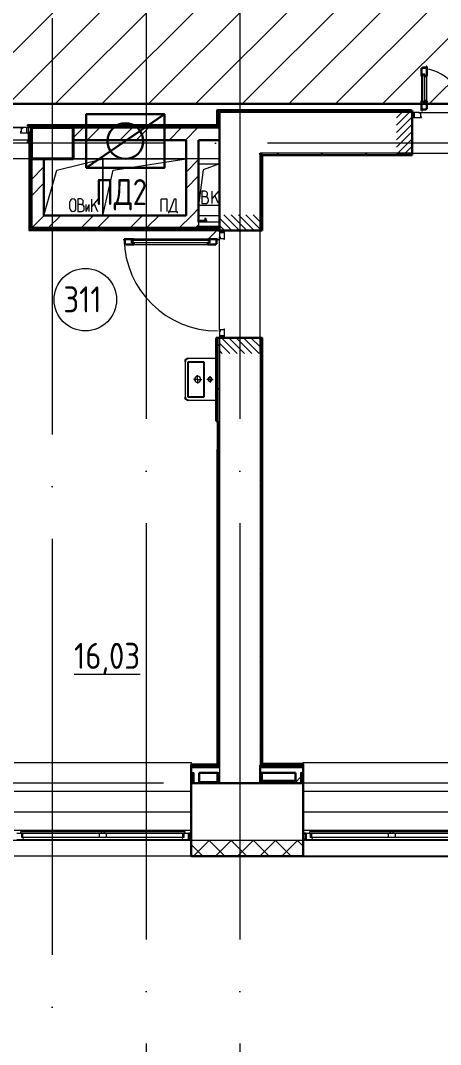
# Model space of a CAD drawing. Header units: millimetres. Extents: x -259809 to 472825, y -397243 to 31861.
# Drawn here: x 292666 to 296700, y -372963 to -363124 of the extents above; entities that cross this region are included whole.
import ezdxf

# ---------------------------------------------------------------- set-up
doc = ezdxf.new("R2010")
doc.units = ezdxf.units.MM
for name, pattern in [('ADSK_Линия сетки', [25, 20, -2.5, 0, -2.5]), ('ADSK_Сверху', [450, 300, -150]), ('ADSK_Штриховая_ш2 п1_5', [4.5, 3, -1.5])]:
    doc.linetypes.add(name, pattern=pattern)
for name, color, linetype, lineweight in [('_ Окна', 252, 'Continuous', 30), ('Двери', 252, 'Continuous', 9), ('Линии', 7, 'Continuous', 9), ('лс', 5, 'Continuous', 30), ('Марки помещений', 252, 'Continuous', 20), ('Несущие колонны', 252, 'Continuous', 18), ('Оборудование', 8, 'Continuous', 18), ('Ограждение', 252, 'Continuous', 9), ('Окна', 252, 'Continuous', 9), ('Оси', 252, 'Continuous', 9), ('Перекрытие', 252, 'Continuous', 18), ('Стены внутренние', 252, 'Continuous', 18), ('Стены наружные', 252, 'Continuous', 18), ('Стены штриховка', 7, 'Continuous', 9)]:
    doc.layers.add(name, color=color, linetype=linetype, lineweight=lineweight)
doc.layers.add('Двери открывание', color=7, linetype='Continuous', lineweight=9, true_color=0xc0c0c0)
doc.layers.add('СОТ', color=7, linetype='Continuous')
doc.layers.add('Узлы', color=252, linetype='Continuous')
doc.styles.add('GOST 2.304 type A', font='', dxfattribs={"height": 250})
doc.styles.add('GOST Common_2', font='', dxfattribs={"width": 0.9, "height": 250})
doc.styles.get('GOST 2.304 type A').set_extended_font_data('GOST 2.304 type A')
doc.styles.get('GOST Common_2').set_extended_font_data('GOST type B')

# ---------------------------------------------------------------- blocks, each defined once
blk = doc.blocks.new('3 этаж')
at = {"color": 251, "lineweight": 18, "true_color": 0x636466}
for p, q in [((293016.3, -11872.6), (293456.4, -11763.4)), ((293171.4, -11763.4), (293456.4, -11763.4)), ((293456.4, -11763.4), (293456.4, -12308.4)), ((293456.4, -12308.4), (293456.4, -11763.4)), ((293456.4, -11763.4), (294256.4, -11763.4)), ((293556.3, -11872.6), (294256.4, -11763.4)), ((292891.4, -12308.4), (293016.3, -11872.6)), ((293456.4, -12308.4), (293556.3, -11872.6)), ((294376.4, -11813.4), (294576.4, -11813.4)), ((294420.8, -11870), (294376.4, -12213.4)), ((294576.4, -11813.4), (294420.8, -11870)), ((294437.3, -12074.9), (294407.3, -12074.9)), ((294407.3, -12074.9), (294407.3, -12194.9)), ((294460.6, -12108.2), (294460.6, -12098.2)), ((294567.3, -12074.9), (294507.3, -12146.4)), ((294507.3, -12194.9), (294507.3, -12074.9)), ((293141.3, -12241.1), (293141.3, -12178.5)), ((293198.7, -12241.1), (293198.7, -12178.5)), ((293245.5, -12149.8), (293215.5, -12149.8)), ((293215.5, -12149.8), (293215.5, -12269.8)), ((293268.8, -12183.1), (293268.8, -12173.1)), ((293409.7, -12151.8), (293349.7, -12223.3)), ((293349.7, -12271.8), (293349.7, -12151.8)), ((293409.7, -12271.8), (293373.7, -12194.7)), ((294073.1, -12150.8), (294015.7, -12150.8)), ((294015.7, -12270.8), (294015.7, -12150.8)), ((294073.1, -12270.8), (294073.1, -12150.8)), ((294141.9, -12150.8), (294098.2, -12270.8)), ((294161.6, -12150.8), (294141.9, -12150.8)), ((294161.6, -12270.8), (294161.6, -12150.8)), ((294440.6, -12128.2), (294407.3, -12128.2)), ((294407.3, -12194.9), (294443.9, -12194.9)), ((294470.6, -12168.2), (294470.6, -12158.2)), ((294567.3, -12194.9), (294531.3, -12117.7)), ((293248.8, -12203.1), (293215.5, -12203.1)), ((293215.5, -12269.8), (293252.1, -12269.8)), ((293278.8, -12243.1), (293278.8, -12233.1)), ((293297.9, -12269.8), (293326.6, -12203.1)), ((293297.9, -12269.8), (293297.9, -12203.1)), ((293326.6, -12269.8), (293326.6, -12203.1)), ((294088.2, -12270.8), (294088.2, -12285.8)), ((294098.2, -12270.8), (294088.2, -12270.8)), ((294098.2, -12270.8), (294161.6, -12270.8)), ((294161.6, -12270.8), (294171.6, -12270.8)), ((294171.6, -12270.8), (294171.6, -12285.8)), ((294576.4, -12213.4), (294376.4, -12213.4))]:
    blk.add_line(p, q, dxfattribs=at)
for centre, radius, start, end in [((294437.3, -12098.2), 23.3, 0, 90), ((293170, -12178.5), 28.7, 0, 180), ((293245.5, -12173.1), 23.3, 0, 90), ((293248.8, -12183.1), 20, 270, 0), ((294440.6, -12108.2), 20, 270, 0), ((294440.6, -12158.2), 30, 0, 90), ((294443.9, -12168.2), 26.7, 270, 0), ((293170, -12241.1), 28.7, 180, 0), ((293248.8, -12233.1), 30, 0, 90), ((293252.1, -12243.1), 26.7, 270, 0)]:
    blk.add_arc(centre, radius, start, end, dxfattribs=at)
at = {"layer": '_ Окна', "color": 251, "lineweight": 18, "true_color": 0x636466}
for p, q in [((292669.4, -18245.4), (292631.4, -18245.4)), ((292677.4, -18286.4), (292677.4, -18245.4)), ((292689.4, -18286.4), (292677.4, -18286.4)), ((292690.8, -18303.4), (292695.4, -18286.4)), ((294217.4, -18286.4), (294221.9, -18303.4)), ((294235.4, -18286.4), (294223.4, -18286.4)), ((294235.4, -18245.4), (294235.4, -18286.4)), ((294281.4, -18245.4), (294243.4, -18245.4)), ((294281.4, -18303.4), (294281.4, -18245.4)), ((295444.4, -18245.4), (295406.4, -18245.4)), ((295406.4, -18245.4), (295406.4, -18303.4)), ((295452.4, -18286.4), (295452.4, -18245.4)), ((295464.4, -18286.4), (295452.4, -18286.4)), ((295465.8, -18303.4), (295470.4, -18286.4)), ((292631.4, -18303.4), (292690.8, -18303.4)), ((294221.9, -18303.4), (294281.4, -18303.4)), ((295406.4, -18303.4), (295465.8, -18303.4))]:
    blk.add_line(p, q, dxfattribs=at)
at = {"layer": '_ Окна', "color": 251, "true_color": 0x636466}
for p, q in [((294306.4, -18245.4), (294281.4, -18245.4)), ((294281.4, -18245.4), (294281.4, -18303.4)), ((295406.4, -18245.4), (295381.4, -18245.4)), ((295406.4, -18303.4), (295406.4, -18245.4)), ((294281.4, -18303.4), (294306.4, -18303.4)), ((295381.4, -18303.4), (295406.4, -18303.4))]:
    blk.add_line(p, q, dxfattribs=at)
at = {"layer": 'Двери', "color": 251, "lineweight": 30, "true_color": 0x636466}
for p, q in [((296526.4, -10894.4), (296518.4, -10894.4)), ((296518.4, -10894.4), (296518.4, -10970.4)), ((296560.4, -10885.4), (296526.4, -10885.4)), ((296526.4, -10885.4), (296526.4, -10894.4)), ((296568.4, -10876.4), (296560.4, -10876.4)), ((296560.4, -10876.4), (296560.4, -10885.4)), ((296568.4, -10970.4), (296568.4, -10876.4)), ((296527.4, -10970.4), (296518.4, -10970.4)), ((296527.4, -10952.4), (296527.4, -10970.4)), ((296548.4, -10952.4), (296527.4, -10952.4)), ((296548.4, -10970.4), (296548.4, -10952.4)), ((296568.4, -10970.4), (296548.4, -10970.4)), ((296518.4, -11206.4), (296518.4, -11300.4)), ((296527.4, -11206.4), (296518.4, -11206.4)), ((296527.4, -11224.4), (296527.4, -11206.4)), ((296548.4, -11206.4), (296548.4, -11224.4)), ((296568.4, -11206.4), (296548.4, -11206.4)), ((296568.4, -11282.4), (296568.4, -11206.4)), ((296518.4, -11300.4), (296526.4, -11300.4)), ((296526.4, -11300.4), (296526.4, -11291.4)), ((296526.4, -11291.4), (296560.4, -11291.4)), ((296548.4, -11224.4), (296527.4, -11224.4)), ((296560.4, -11291.4), (296560.4, -11282.4)), ((296560.4, -11282.4), (296568.4, -11282.4)), ((293754.4, -12537.4), (293660.4, -12537.4)), ((293660.4, -12537.4), (293660.4, -12545.4)), ((293660.4, -12545.4), (293669.4, -12545.4)), ((293669.4, -12545.4), (293669.4, -12579.4)), ((293669.4, -12579.4), (293678.4, -12579.4)), ((293678.4, -12579.4), (293678.4, -12587.4)), ((293678.4, -12587.4), (293754.4, -12587.4)), ((293736.4, -12546.4), (293754.4, -12546.4)), ((293736.4, -12570.4), (293736.4, -12546.4)), ((293754.4, -12570.4), (293736.4, -12570.4)), ((293754.4, -12546.4), (293754.4, -12537.4)), ((293754.4, -12587.4), (293754.4, -12570.4)), ((294558.4, -12537.4), (294464.4, -12537.4)), ((294464.4, -12546.4), (294464.4, -12537.4)), ((294482.4, -12546.4), (294464.4, -12546.4)), ((294464.4, -12570.4), (294482.4, -12570.4)), ((294464.4, -12587.4), (294464.4, -12570.4)), ((294464.4, -12587.4), (294540.4, -12587.4)), ((294482.4, -12570.4), (294482.4, -12546.4)), ((294540.4, -12587.4), (294540.4, -12579.4)), ((294540.4, -12579.4), (294549.4, -12579.4)), ((294549.4, -12579.4), (294549.4, -12545.4)), ((294549.4, -12545.4), (294558.4, -12545.4)), ((294558.4, -12545.4), (294558.4, -12537.4))]:
    blk.add_line(p, q, dxfattribs=at)
at = {"layer": 'Двери', "color": 251, "true_color": 0x636466}
for p, q in [((296518.4, -10970.4), (296518.4, -11206.4)), ((296527.4, -10952.4), (296527.4, -11224.4)), ((296548.4, -10952.4), (296527.4, -10952.4)), ((296548.4, -11224.4), (296548.4, -10952.4)), ((296568.4, -11206.4), (296568.4, -10970.4)), ((296527.4, -11224.4), (296548.4, -11224.4)), ((296426.4, -11318.4), (296426.4, -11368.4)), ((296446.4, -11318.4), (296426.4, -11318.4)), ((296426.4, -11368.4), (296446.4, -11368.4)), ((296446.4, -11368.4), (296446.4, -11318.4)), ((296495.4, -11318.4), (296446.4, -11318.4)), ((296446.4, -11318.4), (296446.4, -11368.4)), ((296446.4, -11368.4), (296518.4, -11368.4)), ((296495.4, -11326.4), (296495.4, -11318.4)), ((296509.4, -11326.4), (296495.4, -11326.4)), ((296509.4, -11360.4), (296509.4, -11326.4)), ((296518.4, -11360.4), (296509.4, -11360.4)), ((296518.4, -11368.4), (296518.4, -11360.4)), ((292671.8, -11505.4), (292662.8, -11505.4)), ((292685.8, -11471.4), (292671.8, -11471.4)), ((292671.8, -11471.4), (292671.8, -11505.4)), ((292685.8, -11463.4), (292685.8, -11471.4)), ((292726.8, -11463.4), (292685.8, -11463.4)), ((292746.8, -11463.4), (292726.8, -11463.4)), ((292726.8, -11463.4), (292726.8, -11513.4)), ((292726.8, -11513.4), (292726.8, -11463.4)), ((292746.8, -11513.4), (292746.8, -11463.4)), ((292662.8, -11513.4), (292726.8, -11513.4)), ((292726.8, -11513.4), (292746.8, -11513.4)), ((294626.4, -12453.4), (294576.4, -12453.4)), ((294576.4, -12453.4), (294576.4, -12473.4)), ((294576.4, -12473.4), (294626.4, -12473.4)), ((294626.4, -12473.4), (294576.4, -12473.4)), ((294576.4, -12473.4), (294576.4, -12514.4)), ((294626.4, -12473.4), (294626.4, -12453.4)), ((294626.4, -12537.4), (294626.4, -12473.4)), ((293736.4, -12546.4), (294482.4, -12546.4)), ((293736.4, -12570.4), (293736.4, -12546.4)), ((294482.4, -12570.4), (293736.4, -12570.4)), ((294464.4, -12537.4), (293754.4, -12537.4)), ((293754.4, -12587.4), (294464.4, -12587.4)), ((294482.4, -12546.4), (294482.4, -12570.4)), ((294576.4, -12514.4), (294584.4, -12514.4)), ((294584.4, -12514.4), (294584.4, -12528.4)), ((294584.4, -12528.4), (294618.4, -12528.4)), ((294618.4, -12528.4), (294618.4, -12537.4)), ((294618.4, -12537.4), (294626.4, -12537.4)), ((294576.4, -13422.4), (294576.4, -13463.4)), ((294584.4, -13422.4), (294576.4, -13422.4)), ((294626.4, -13463.4), (294576.4, -13463.4)), ((294576.4, -13463.4), (294576.4, -13483.4)), ((294576.4, -13463.4), (294626.4, -13463.4)), ((294618.4, -13408.4), (294584.4, -13408.4)), ((294584.4, -13408.4), (294584.4, -13422.4)), ((294626.4, -13399.4), (294618.4, -13399.4)), ((294618.4, -13399.4), (294618.4, -13408.4)), ((294626.4, -13463.4), (294626.4, -13399.4)), ((294626.4, -13483.4), (294626.4, -13463.4)), ((294576.4, -13483.4), (294626.4, -13483.4))]:
    blk.add_line(p, q, dxfattribs=at)
at = {"layer": 'Двери', "color": 251, "linetype": 'Continuous', "lineweight": 18, "true_color": 0x636466}
for p, q in [((296276.4, -11369.2), (296327.1, -11318.4)), ((296276.4, -11439.9), (296397.8, -11318.4)), ((296276.4, -11510.6), (296426.4, -11360.6)), ((296276.4, -11581.3), (296426.4, -11431.3)), ((296276.4, -11652), (296426.4, -11502)), ((296290.7, -11708.4), (296426.4, -11572.8)), ((296361.4, -11708.4), (296426.4, -11643.5)), ((294697, -12453.4), (294576.4, -12332.8)), ((294767.8, -12453.4), (294617.8, -12303.4)), ((294838.5, -12453.4), (294688.5, -12303.4)), ((294909.2, -12453.4), (294759.2, -12303.4)), ((294966.4, -12439.9), (294829.9, -12303.4)), ((294966.4, -12369.2), (294900.6, -12303.4)), ((294626.3, -12453.4), (294576.4, -12403.5)), ((294675, -13633.4), (294576.4, -13534.8)), ((294745.7, -13633.4), (294595.7, -13483.4)), ((294816.4, -13633.4), (294666.4, -13483.4)), ((294887.1, -13633.4), (294737.1, -13483.4)), ((294957.8, -13633.4), (294807.8, -13483.4)), ((294966.4, -13571.3), (294878.5, -13483.4)), ((294966.4, -13500.6), (294949.2, -13483.4)), ((294604.3, -13633.4), (294576.4, -13605.6))]:
    blk.add_line(p, q, dxfattribs=at)
at = {"layer": 'Двери', "color": 251, "linetype": 'ADSK_Штриховая_ш2 п1_5', "true_color": 0x636466}
for p, q in [((296426.4, -11318.4), (296276.4, -11318.4)), ((296426.4, -11708.4), (296426.4, -11318.4)), ((296276.4, -11708.4), (296426.4, -11708.4)), ((294576.4, -12303.4), (294576.4, -12453.4)), ((294966.4, -12453.4), (294966.4, -12303.4)), ((294576.4, -12453.4), (294966.4, -12453.4)), ((294966.4, -13483.4), (294576.4, -13483.4)), ((294576.4, -13483.4), (294576.4, -13633.4)), ((294966.4, -13633.4), (294966.4, -13483.4))]:
    blk.add_line(p, q, dxfattribs=at)
at = {"layer": 'Двери открывание', "color": 251, "true_color": 0x636466}
for centre, radius, start, end in [((296500.4, -11300.4), 406, 0, 87.45896), ((294558.4, -12519.4), 898, 181.14854, 270)]:
    blk.add_arc(centre, radius, start, end, dxfattribs=at)
at = {"layer": 'Линии', "color": 251, "linetype": 'ADSK_Сверху', "ltscale": 200, "true_color": 0x636466}
for p, q in [((294576.4, -11463.4), (261366.4, -11463.4)), ((294576.4, -11763.4), (261366.4, -11763.4))]:
    blk.add_line(p, q, dxfattribs=at)
at = {"layer": 'Марки помещений', "color": 251, "true_color": 0x636466}
blk.add_circle((293289.3, -13117.3), 300, dxfattribs=at)
at = {"layer": 'Несущие колонны', "color": 251, "lineweight": 40, "true_color": 0x636466}
for p, q in [((292771.4, -11463.4), (293171.4, -11463.4)), ((292771.4, -11763.4), (292771.4, -11463.4)), ((293171.4, -11463.4), (292771.4, -11463.4)), ((292771.4, -11463.4), (292771.4, -11763.4)), ((293171.4, -11463.4), (293171.4, -11763.4)), ((293171.4, -11763.4), (293171.4, -11463.4)), ((293171.4, -11763.4), (292771.4, -11763.4)), ((292891.4, -11763.4), (293171.4, -11763.4))]:
    blk.add_line(p, q, dxfattribs=at)
at = {"layer": 'Несущие колонны', "color": 251, "true_color": 0x636466}
blk.add_line((292771.4, -11763.4), (292891.4, -11763.4), dxfattribs=at)
at = {"layer": 'Оборудование', "color": 251, "true_color": 0x636466}
for p, q in [((294376.4, -12373.4), (294376.4, -12409.8)), ((294576.4, -12373.4), (294376.4, -12373.4)), ((294392.2, -12358.1), (294392.2, -12363.1)), ((294438, -12358.1), (294392.2, -12358.1)), ((294392.2, -12363.1), (294438, -12363.1)), ((294433.2, -12357.5), (294433.2, -12373.4)), ((294452.5, -12357.5), (294433.2, -12357.5)), ((294436.7, -12355.6), (294434.8, -12357.5)), ((294436.7, -12338.1), (294436.7, -12355.6)), ((294449, -12338.1), (294436.7, -12338.1)), ((294449, -12355.6), (294436.7, -12355.6)), ((294455.9, -12358.1), (294447.7, -12358.1)), ((294447.7, -12363.1), (294455.9, -12363.1)), ((294449, -12355.6), (294449, -12338.1)), ((294450.9, -12357.5), (294449, -12355.6)), ((294452.5, -12373.4), (294452.5, -12357.5)), ((294455.9, -12363.1), (294455.9, -12358.1)), ((294576.4, -12409.8), (294576.4, -12373.4)), ((294377.3, -12410.7), (294575.4, -12410.7)), ((294383.4, -12410.7), (294383.4, -12420.5)), ((294384.3, -12421.4), (294568.4, -12421.4)), ((294395.4, -12423), (294395.4, -12428.4)), ((294395.4, -12428.4), (294557.4, -12428.4)), ((294404.4, -12421.9), (294404.4, -12420.5)), ((294404.4, -12421.9), (294404.4, -12420.5)), ((294404.4, -12428.4), (294404.4, -12430.4)), ((294404.9, -12430.4), (294408.4, -12430.4)), ((294468.9, -12430.4), (294408.4, -12430.4)), ((294576.4, -12428.4), (294467.4, -12537.4)), ((294468.9, -12430.4), (294472.3, -12430.4)), ((294472.9, -12430.4), (294472.9, -12428.4)), ((294548.4, -12420.5), (294548.4, -12421.9)), ((294548.4, -12421.9), (294548.4, -12420.5)), ((294557.4, -12428.4), (294557.4, -12423)), ((294569.4, -12420.5), (294569.4, -12410.7))]:
    blk.add_line(p, q, dxfattribs=at)
for points, knots in [([(294376.4, -12409.8), (294376.4, -12409.9), (294376.4, -12410.1), (294376.5, -12410.3), (294376.6, -12410.4), (294376.7, -12410.6), (294376.9, -12410.7), (294377.1, -12410.7), (294377.2, -12410.7), (294377.3, -12410.7)], [0, 0, 0, 0, 0.166667, 0.333333, 0.458333, 0.583333, 0.708333, 0.833333, 1, 1, 1, 1]), ([(294383.4, -12420.5), (294383.4, -12420.6), (294383.4, -12420.7), (294383.5, -12421), (294383.6, -12421.1), (294383.7, -12421.2), (294383.8, -12421.3), (294383.9, -12421.4), (294384.1, -12421.4), (294384.2, -12421.4), (294384.3, -12421.4)], [0, 0, 0, 0, 0.166667, 0.333333, 0.458333, 0.583333, 0.666667, 0.75, 0.833333, 1, 1, 1, 1]), ([(294393.8, -12421.4), (294394, -12421.4), (294394.2, -12421.5), (294394.4, -12421.6), (294394.6, -12421.6), (294394.8, -12421.8), (294394.9, -12421.9), (294395, -12422), (294395.2, -12422.2), (294395.2, -12422.4), (294395.3, -12422.6), (294395.4, -12422.8), (294395.4, -12423)], [0, 0, 0, 0, 0.166667, 0.25, 0.333333, 0.416667, 0.5, 0.583333, 0.666667, 0.75, 0.833333, 1, 1, 1, 1]), ([(294557.4, -12423), (294557.4, -12422.8), (294557.4, -12422.6), (294557.5, -12422.4), (294557.6, -12422.2), (294557.7, -12422), (294557.8, -12421.9), (294558, -12421.8), (294558.1, -12421.6), (294558.3, -12421.6), (294558.6, -12421.5), (294558.8, -12421.4), (294558.9, -12421.4)], [-1, -1, -1, -1, -0.833333, -0.75, -0.666667, -0.583333, -0.5, -0.416667, -0.333333, -0.25, -0.166667, 0, 0, 0, 0]), ([(294568.4, -12421.4), (294568.5, -12421.4), (294568.6, -12421.4), (294568.8, -12421.4), (294568.9, -12421.3), (294569, -12421.2), (294569.1, -12421.1), (294569.2, -12421), (294569.3, -12420.7), (294569.4, -12420.6), (294569.4, -12420.5)], [-1, -1, -1, -1, -0.833333, -0.75, -0.666667, -0.583333, -0.458333, -0.333333, -0.166667, 0, 0, 0, 0]), ([(294575.4, -12410.7), (294575.5, -12410.7), (294575.6, -12410.7), (294575.8, -12410.7), (294576, -12410.6), (294576.1, -12410.4), (294576.3, -12410.3), (294576.3, -12410.1), (294576.4, -12409.9), (294576.4, -12409.8)], [-1, -1, -1, -1, -0.833333, -0.75, -0.583333, -0.458333, -0.333333, -0.166667, 0, 0, 0, 0])]:
    blk.add_open_spline(points, degree=3, knots=knots, dxfattribs=at)
at = {"layer": 'Ограждение', "color": 251, "true_color": 0x636466}
for p, q in [((296416.4, -11293.4), (294551.4, -11293.4)), ((294551.4, -11293.4), (294556.4, -11298.4)), ((294551.4, -11293.4), (294551.4, -11438.4)), ((296416.4, -11293.4), (296416.4, -11298.5)), ((292731.8, -11448.4), (292731.8, -11438.4)), ((294551.4, -11438.4), (292731.8, -11438.4)), ((292731.8, -11448.4), (292746.8, -11448.4)), ((294551.4, -11438.4), (294556.4, -11443.4)), ((292731.8, -11608.4), (292731.8, -11598.4)), ((292746.8, -11598.4), (292731.8, -11598.4)), ((292731.8, -11608.4), (292746.4, -11608.4)), ((292746.4, -11608.4), (292756.4, -11598.4)), ((292746.4, -11608.4), (292746.4, -12453.4)), ((294986.4, -11728.4), (294991.4, -11733.4)), ((294991.4, -11733.4), (296416.4, -11733.4)), ((294991.4, -12443.4), (294991.4, -11733.4)), ((296416.4, -11728.4), (296416.4, -11733.4)), ((292746.4, -12453.4), (292756.4, -12443.4)), ((292746.4, -12453.4), (294561.4, -12453.4)), ((294991.4, -12443.4), (294986.4, -12443.4)), ((294986.4, -13483.4), (294991.4, -13483.4)), ((294991.4, -17578.4), (294991.4, -13483.4)), ((294551.4, -14558.4), (294561.4, -14558.4)), ((294551.4, -14558.4), (294551.4, -17583.4)), ((292606.4, -17563.4), (294306.4, -17563.4)), ((294306.4, -17563.4), (294306.4, -17583.4)), ((295381.4, -17578.4), (295381.4, -17563.4)), ((295381.4, -17563.4), (297081.4, -17563.4)), ((294551.4, -17663.4), (294551.4, -17748.4)), ((294981.4, -17663.4), (294981.4, -17748.4)), ((294991.4, -17738.4), (294991.4, -17663.4)), ((294981.4, -17748.4), (294991.4, -17738.4)), ((295306.4, -17738.4), (294991.4, -17738.4)), ((292606.4, -17838.4), (294306.4, -17838.4)), ((295381.4, -17838.4), (297081.4, -17838.4)), ((292606.4, -18038.4), (294306.4, -18038.4)), ((295381.4, -18038.4), (297081.4, -18038.4)), ((292606.4, -18213.4), (294306.4, -18213.4)), ((295381.4, -18213.4), (297081.4, -18213.4))]:
    blk.add_line(p, q, dxfattribs=at)
at = {"layer": 'Окна', "color": 251, "true_color": 0x636466}
for p, q in [((292669.4, -18228.4), (293441.4, -18228.4)), ((292669.4, -18245.4), (292669.4, -18228.4)), ((293441.4, -18245.4), (292669.4, -18245.4)), ((292689.4, -18286.4), (292689.4, -18245.4)), ((293421.4, -18286.4), (292689.4, -18286.4)), ((293421.4, -18245.4), (293421.4, -18286.4)), ((293491.4, -18286.4), (293421.4, -18286.4)), ((293441.4, -18228.4), (293471.4, -18228.4)), ((293441.4, -18228.4), (293441.4, -18245.4)), ((293471.4, -18245.4), (293441.4, -18245.4)), ((293471.4, -18228.4), (294243.4, -18228.4)), ((293471.4, -18245.4), (293471.4, -18228.4)), ((294243.4, -18245.4), (293471.4, -18245.4)), ((293491.4, -18286.4), (293491.4, -18245.4)), ((294223.4, -18286.4), (293491.4, -18286.4)), ((294223.4, -18245.4), (294223.4, -18286.4)), ((294243.4, -18228.4), (294243.4, -18245.4)), ((295444.4, -18228.4), (296216.4, -18228.4)), ((295444.4, -18245.4), (295444.4, -18228.4)), ((296216.4, -18245.4), (295444.4, -18245.4)), ((295464.4, -18286.4), (295464.4, -18245.4)), ((296196.4, -18286.4), (295464.4, -18286.4)), ((296196.4, -18245.4), (296196.4, -18286.4)), ((296266.4, -18286.4), (296196.4, -18286.4)), ((296216.4, -18228.4), (296246.4, -18228.4)), ((296216.4, -18228.4), (296216.4, -18245.4)), ((296246.4, -18245.4), (296216.4, -18245.4)), ((296246.4, -18228.4), (297018.4, -18228.4)), ((296246.4, -18245.4), (296246.4, -18228.4)), ((297018.4, -18245.4), (296246.4, -18245.4)), ((296266.4, -18286.4), (296266.4, -18245.4)), ((296998.4, -18286.4), (296266.4, -18286.4)), ((292690.8, -18303.4), (294221.9, -18303.4)), ((295465.8, -18303.4), (296996.9, -18303.4))]:
    blk.add_line(p, q, dxfattribs=at)
at = {"layer": 'Оси', "color": 251, "linetype": 'ADSK_Линия сетки', "ltscale": 200, "true_color": 0x636466}
for p, q in [((292971.4, 34587.2), (292971.4, -31389.6)), ((293871.4, -263.4), (293871.4, -30119.6)), ((294771.4, -263.4), (294771.4, -30119.6)), ((314038.7, -11613.4), (237099.1, -11613.4)), ((314038.7, -17763.4), (237099.1, -17763.4))]:
    blk.add_line(p, q, dxfattribs=at)
at = {"layer": 'Перекрытие', "color": 251, "true_color": 0x636466}
for p, q in [((293171.4, -11763.4), (294256.4, -11763.4)), ((294376.4, -11813.4), (294576.4, -11813.4)), ((294576.4, -12213.4), (294376.4, -12213.4))]:
    blk.add_line(p, q, dxfattribs=at)
at = {"layer": 'Стены внутренние', "color": 251, "true_color": 0x636466}
for p, q in [((296426.4, -11318.4), (294576.4, -11318.4)), ((296495.4, -11318.4), (297857.4, -11318.4)), ((296426.4, -11708.4), (297926.4, -11708.4)), ((294966.4, -13483.4), (294966.4, -11723.4)), ((294576.4, -12443.4), (294576.4, -12453.4)), ((294576.4, -13422.4), (294576.4, -12514.4)), ((294576.4, -13483.4), (294576.4, -17763.4)), ((312321.4, -18313.4), (280387.4, -18313.4)), ((294306.4, -18465.4), (292606.4, -18465.4)), ((297081.4, -18465.4), (295381.4, -18465.4))]:
    blk.add_line(p, q, dxfattribs=at)
at = {"layer": 'Стены внутренние', "color": 251, "lineweight": 30, "true_color": 0x636466}
for p, q in [((296426.4, -11708.4), (296426.4, -11318.4)), ((294576.4, -11583.4), (294576.4, -12409.8)), ((294966.4, -11723.4), (294966.4, -11708.4)), ((294576.4, -12410.1), (294576.4, -12428.4)), ((294576.4, -12453.4), (294966.4, -12453.4)), ((294966.4, -13483.4), (294576.4, -13483.4)), ((294966.4, -17763.4), (294966.4, -17663.4)), ((294306.4, -17763.4), (294306.4, -18465.4)), ((294561.4, -17763.4), (294381.4, -17763.4)), ((295306.4, -17763.4), (294576.4, -17763.4)), ((295381.4, -18465.4), (295381.4, -17763.4)), ((294306.4, -18465.4), (295381.4, -18465.4))]:
    blk.add_line(p, q, dxfattribs=at)
at = {"layer": 'Стены внутренние', "color": 251, "linetype": 'Continuous', "lineweight": 9, "true_color": 0x636466}
for p, q in [((294416.6, -18463.4), (294306.4, -18353.2)), ((294327.1, -18463.4), (294477.1, -18313.4)), ((294628.7, -18463.4), (294478.7, -18313.4)), ((294539.2, -18463.4), (294689.2, -18313.4)), ((294840.8, -18463.4), (294690.8, -18313.4)), ((294751.4, -18463.4), (294901.4, -18313.4)), ((295053, -18463.4), (294903, -18313.4)), ((294963.5, -18463.4), (295113.5, -18313.4)), ((295265.1, -18463.4), (295115.1, -18313.4)), ((295175.6, -18463.4), (295325.6, -18313.4)), ((295381.4, -18367.6), (295327.2, -18313.4)), ((294451.8, -18463.4), (294450.6, -18465.4)), ((294686.4, -18463.4), (294685.2, -18465.4)), ((294707.1, -18465.4), (294706, -18463.4)), ((294941.8, -18465.4), (294940.6, -18463.4))]:
    blk.add_line(p, q, dxfattribs=at)
at = {"layer": 'Стены наружные', "color": 251, "lineweight": 30, "true_color": 0x636466}
for p, q in [((296426.4, -11298.4), (294556.4, -11298.4)), ((294556.4, -11298.4), (294556.4, -11443.4)), ((294561.4, -11303.4), (294561.4, -11448.4)), ((296426.4, -11318.4), (296426.4, -11298.4)), ((294576.4, -11583.4), (294576.4, -11318.4)), ((292746.8, -11443.4), (292746.8, -11463.4)), ((294556.4, -11443.4), (292746.8, -11443.4)), ((292771.4, -11583.4), (292771.4, -11463.4)), ((292771.4, -11463.4), (294576.4, -11463.4)), ((293171.4, -11463.4), (293171.4, -11583.4)), ((294561.4, -11448.4), (294556.4, -11448.4)), ((292746.8, -11513.4), (292746.8, -11583.4)), ((292746.8, -11583.4), (292746.8, -11598.4)), ((292746.8, -11598.4), (292756.4, -11598.4)), ((292756.4, -11598.4), (292756.4, -12443.4)), ((292771.4, -12428.4), (292771.4, -11583.4)), ((293171.4, -11583.4), (294256.4, -11583.4)), ((294256.4, -11583.4), (294256.4, -12308.4)), ((294376.4, -11583.4), (294576.4, -11583.4)), ((294376.4, -12373.4), (294376.4, -11583.4)), ((296426.4, -11728.4), (296426.4, -11708.4)), ((292891.4, -12308.4), (292891.4, -11763.4)), ((294981.4, -11723.4), (294986.4, -11723.4)), ((294986.4, -12453.4), (294986.4, -11728.4)), ((294986.4, -11728.4), (296426.4, -11728.4)), ((294256.4, -12308.4), (292891.4, -12308.4)), ((292756.4, -12443.4), (294561.4, -12443.4)), ((294395.4, -12428.4), (292771.4, -12428.4)), ((294376.4, -12428.4), (294376.4, -12410.1)), ((294576.4, -12428.4), (294557.4, -12428.4)), ((294561.4, -12443.4), (294561.4, -12453.4)), ((294561.4, -12453.4), (294576.4, -12453.4)), ((294576.4, -12443.4), (294576.4, -12428.4)), ((294966.4, -12453.4), (294986.4, -12453.4)), ((294546.4, -13483.4), (294546.4, -14283.4)), ((294576.4, -13483.4), (294546.4, -13483.4)), ((294986.4, -13483.4), (294966.4, -13483.4)), ((294986.4, -17578.4), (294986.4, -13483.4)), ((294546.4, -14283.4), (294561.4, -14283.4)), ((294561.4, -14283.4), (294561.4, -17583.4)), ((294561.4, -17583.4), (294306.4, -17583.4)), ((294306.4, -17583.4), (294306.4, -17763.4)), ((294966.4, -17588.4), (294981.4, -17588.4)), ((294981.4, -17588.4), (294966.4, -17588.4)), ((294966.4, -17588.4), (294966.4, -17663.4)), ((294986.4, -17583.4), (294981.4, -17583.4)), ((295381.4, -17578.4), (294986.4, -17578.4)), ((295381.4, -17763.4), (295381.4, -17578.4)), ((294381.4, -17663.4), (294561.4, -17663.4)), ((294381.4, -17763.4), (294381.4, -17663.4)), ((294561.4, -17663.4), (294561.4, -17763.4)), ((294966.4, -17663.4), (295306.4, -17663.4)), ((295306.4, -17663.4), (295306.4, -17763.4)), ((294306.4, -17763.4), (294381.4, -17763.4)), ((294561.4, -17763.4), (294576.4, -17763.4)), ((295306.4, -17763.4), (295381.4, -17763.4))]:
    blk.add_line(p, q, dxfattribs=at)
at = {"layer": 'Стены наружные', "color": 251, "linetype": 'Continuous', "lineweight": 9, "true_color": 0x636466}
for p, q in [((294556.4, -11304.5), (294557.5, -11303.4)), ((294557.5, -11303.4), (294562.5, -11298.4)), ((294628.2, -11303.4), (294633.2, -11298.4)), ((294683.9, -11318.4), (294698.9, -11303.4)), ((294698.9, -11303.4), (294703.9, -11298.4)), ((294769.6, -11303.4), (294774.6, -11298.4)), ((294840.3, -11303.4), (294845.3, -11298.4)), ((294911, -11303.4), (294916, -11298.4)), ((294981.7, -11303.4), (294986.7, -11298.4)), ((295052.4, -11303.4), (295057.4, -11298.4)), ((295108.1, -11318.4), (295123.1, -11303.4)), ((295123.1, -11303.4), (295128.1, -11298.4)), ((295193.9, -11303.4), (295198.9, -11298.4)), ((295264.6, -11303.4), (295269.6, -11298.4)), ((295335.3, -11303.4), (295340.3, -11298.4)), ((295406, -11303.4), (295411, -11298.4)), ((295476.7, -11303.4), (295481.7, -11298.4)), ((295532.4, -11318.4), (295547.4, -11303.4)), ((295547.4, -11303.4), (295552.4, -11298.4)), ((295618.1, -11303.4), (295623.1, -11298.4)), ((295688.8, -11303.4), (295693.8, -11298.4)), ((295759.5, -11303.4), (295764.5, -11298.4)), ((295830.3, -11303.4), (295835.3, -11298.4)), ((295901, -11303.4), (295906, -11298.4)), ((295956.7, -11318.4), (295971.7, -11303.4)), ((295971.7, -11303.4), (295976.7, -11298.4)), ((296042.4, -11303.4), (296047.4, -11298.4)), ((296113.1, -11303.4), (296118.1, -11298.4)), ((296183.8, -11303.4), (296188.8, -11298.4)), ((296254.5, -11303.4), (296259.5, -11298.4)), ((296325.2, -11303.4), (296330.2, -11298.4)), ((296380.9, -11318.4), (296395.9, -11303.4)), ((296395.9, -11303.4), (296400.9, -11298.4)), ((294556.4, -11375.3), (294561.4, -11370.3)), ((292746.8, -11515), (292771.4, -11490.4)), ((292786.1, -11448.4), (292791.1, -11443.4)), ((292841.8, -11463.4), (292856.8, -11448.4)), ((292856.8, -11448.4), (292861.8, -11443.4)), ((292927.5, -11448.4), (292932.5, -11443.4)), ((292998.2, -11448.4), (293003.2, -11443.4)), ((293069, -11448.4), (293074, -11443.4)), ((293139.7, -11448.4), (293144.7, -11443.4)), ((293171.4, -11561.9), (293269.8, -11463.4)), ((293210.4, -11448.4), (293215.4, -11443.4)), ((293266.1, -11463.4), (293281.1, -11448.4)), ((293281.1, -11448.4), (293286.1, -11443.4)), ((293307, -11583.4), (293427, -11463.4)), ((293351.8, -11448.4), (293356.8, -11443.4)), ((293422.5, -11448.4), (293427.5, -11443.4)), ((293493.2, -11448.4), (293498.2, -11443.4)), ((293563.9, -11448.4), (293568.9, -11443.4)), ((293621.3, -11583.4), (293741.3, -11463.4)), ((293634.6, -11448.4), (293639.6, -11443.4)), ((293690.4, -11463.4), (293705.4, -11448.4)), ((293705.4, -11448.4), (293710.4, -11443.4)), ((293776.1, -11448.4), (293781.1, -11443.4)), ((293778.4, -11583.4), (293898.4, -11463.4)), ((293846.8, -11448.4), (293851.8, -11443.4)), ((293917.5, -11448.4), (293922.5, -11443.4)), ((293988.2, -11448.4), (293993.2, -11443.4)), ((294058.9, -11448.4), (294063.9, -11443.4)), ((294092.7, -11583.4), (294212.7, -11463.4)), ((294114.6, -11463.4), (294129.6, -11448.4)), ((294129.6, -11448.4), (294134.6, -11443.4)), ((294200.3, -11448.4), (294205.3, -11443.4)), ((294249.9, -11583.4), (294369.9, -11463.4)), ((294271, -11448.4), (294276, -11443.4)), ((294341.7, -11448.4), (294346.7, -11443.4)), ((294412.5, -11448.4), (294417.5, -11443.4)), ((294483.2, -11448.4), (294488.2, -11443.4)), ((294538.9, -11463.4), (294553.9, -11448.4)), ((294553.9, -11448.4), (294556.4, -11446)), ((294556.4, -11446), (294561.4, -11441)), ((294561.4, -11441), (294576.4, -11426)), ((294564.2, -11583.4), (294576.4, -11571.3)), ((295127.4, -11723.4), (295142.4, -11708.4)), ((295551.7, -11723.4), (295566.7, -11708.4)), ((295975.9, -11723.4), (295990.9, -11708.4)), ((296400.2, -11723.4), (296415.2, -11708.4)), ((294256.4, -11891.3), (294376.4, -11771.3)), ((294981.4, -11728.1), (294986, -11723.4)), ((294981.4, -11798.8), (294986.4, -11793.8)), ((295051.7, -11728.4), (295056.7, -11723.4)), ((295122.4, -11728.4), (295127.4, -11723.4)), ((295193.1, -11728.4), (295198.1, -11723.4)), ((295263.8, -11728.4), (295268.8, -11723.4)), ((295334.5, -11728.4), (295339.5, -11723.4)), ((295405.3, -11728.4), (295410.3, -11723.4)), ((295476, -11728.4), (295481, -11723.4)), ((295546.7, -11728.4), (295551.7, -11723.4)), ((295617.4, -11728.4), (295622.4, -11723.4)), ((295688.1, -11728.4), (295693.1, -11723.4)), ((295758.8, -11728.4), (295763.8, -11723.4)), ((295829.5, -11728.4), (295834.5, -11723.4)), ((295900.2, -11728.4), (295905.2, -11723.4)), ((295970.9, -11728.4), (295975.9, -11723.4)), ((296041.6, -11728.4), (296046.6, -11723.4)), ((296112.4, -11728.4), (296117.4, -11723.4)), ((296183.1, -11728.4), (296188.1, -11723.4)), ((296253.8, -11728.4), (296258.8, -11723.4)), ((296324.5, -11728.4), (296329.5, -11723.4)), ((296395.2, -11728.4), (296400.2, -11723.4)), ((292771.4, -11961.9), (292891.4, -11841.9)), ((294966.4, -11884.5), (294981.4, -11869.5)), ((294981.4, -11869.5), (294986.4, -11864.5)), ((292756.4, -11973.2), (292771.4, -11958.2)), ((292771.4, -12119), (292891.4, -11999)), ((294256.4, -12048.4), (294376.4, -11928.4)), ((294981.4, -11940.2), (294986.4, -11935.2)), ((294981.4, -12010.9), (294986.4, -12005.9)), ((294981.4, -12081.6), (294986.4, -12076.6)), ((294981.4, -12152.3), (294986.4, -12147.3)), ((294310.7, -12308.4), (294376.4, -12242.7)), ((294966.4, -12308.8), (294981.4, -12293.8)), ((294981.4, -12223), (294986.4, -12218)), ((294981.4, -12293.8), (294986.4, -12288.8)), ((292756.4, -12397.4), (292771.4, -12382.4)), ((292776.3, -12428.4), (292891.4, -12313.4)), ((292891.4, -12313.4), (292896.3, -12308.4)), ((292933.4, -12428.4), (293053.4, -12308.4)), ((293247.7, -12428.4), (293367.7, -12308.4)), ((293404.9, -12428.4), (293524.9, -12308.4)), ((293719.2, -12428.4), (293839.2, -12308.4)), ((293876.3, -12428.4), (293996.3, -12308.4)), ((294190.7, -12428.4), (294310.7, -12308.4)), ((294981.4, -12364.5), (294986.4, -12359.5)), ((293134.6, -12443.4), (293149.6, -12428.4)), ((293558.9, -12443.4), (293573.9, -12428.4)), ((293983.1, -12443.4), (293998.1, -12428.4)), ((294347.8, -12428.4), (294376.4, -12399.9)), ((294407.4, -12443.4), (294420.4, -12430.4)), ((294981.4, -12435.2), (294986.4, -12430.2)), ((294546.4, -13577.3), (294561.4, -13562.3)), ((294561.4, -13562.3), (294576.4, -13547.3)), ((294966.4, -13581.6), (294981.4, -13566.6)), ((294981.4, -13495.8), (294986.4, -13490.8)), ((294981.4, -13566.6), (294986.4, -13561.6)), ((294981.4, -13637.3), (294986.4, -13632.3)), ((294981.4, -13708), (294986.4, -13703)), ((294981.4, -13778.7), (294986.4, -13773.7)), ((294981.4, -13849.4), (294986.4, -13844.4)), ((294981.4, -13920.1), (294986.4, -13915.1)), ((294546.4, -14001.6), (294561.4, -13986.6)), ((294561.4, -13986.6), (294576.4, -13971.6)), ((294966.4, -14005.8), (294981.4, -13990.8)), ((294981.4, -13990.8), (294986.4, -13985.8)), ((294981.4, -14061.5), (294986.4, -14056.5)), ((294981.4, -14132.2), (294986.4, -14127.2)), ((294981.4, -14202.9), (294986.4, -14197.9)), ((294981.4, -14273.7), (294986.4, -14268.7)), ((294981.4, -14344.4), (294986.4, -14339.4)), ((294561.4, -14410.8), (294576.4, -14395.8)), ((294966.4, -14430.1), (294981.4, -14415.1)), ((294981.4, -14415.1), (294986.4, -14410.1)), ((294981.4, -14485.8), (294986.4, -14480.8)), ((294981.4, -14556.5), (294986.4, -14551.5)), ((294981.4, -14627.2), (294986.4, -14622.2)), ((294981.4, -14697.9), (294986.4, -14692.9)), ((294561.4, -14835.1), (294576.4, -14820.1)), ((294966.4, -14854.3), (294981.4, -14839.3)), ((294981.4, -14768.6), (294986.4, -14763.6)), ((294981.4, -14839.3), (294986.4, -14834.3)), ((294981.4, -14910.1), (294986.4, -14905.1)), ((294981.4, -14980.8), (294986.4, -14975.8)), ((294981.4, -15051.5), (294986.4, -15046.5)), ((294981.4, -15122.2), (294986.4, -15117.2)), ((294561.4, -15259.3), (294576.4, -15244.3)), ((294981.4, -15192.9), (294986.4, -15187.9)), ((294966.4, -15278.6), (294981.4, -15263.6)), ((294981.4, -15263.6), (294986.4, -15258.6)), ((294981.4, -15334.3), (294986.4, -15329.3)), ((294981.4, -15405), (294986.4, -15400)), ((294981.4, -15475.7), (294986.4, -15470.7)), ((294981.4, -15546.5), (294986.4, -15541.5)), ((294981.4, -15617.2), (294986.4, -15612.2)), ((294561.4, -15683.6), (294576.4, -15668.6)), ((294966.4, -15702.9), (294981.4, -15687.9)), ((294981.4, -15687.9), (294986.4, -15682.9)), ((294981.4, -15758.6), (294986.4, -15753.6)), ((294981.4, -15829.3), (294986.4, -15824.3)), ((294981.4, -15900), (294986.4, -15895)), ((294981.4, -15970.7), (294986.4, -15965.7)), ((294981.4, -16041.4), (294986.4, -16036.4)), ((294561.4, -16107.9), (294576.4, -16092.9)), ((294966.4, -16127.1), (294981.4, -16112.1)), ((294981.4, -16112.1), (294986.4, -16107.1)), ((294981.4, -16182.8), (294986.4, -16177.8)), ((294981.4, -16253.6), (294986.4, -16248.6)), ((294981.4, -16324.3), (294986.4, -16319.3)), ((294981.4, -16395), (294986.4, -16390)), ((294561.4, -16532.1), (294576.4, -16517.1)), ((294981.4, -16465.7), (294986.4, -16460.7)), ((294966.4, -16551.4), (294981.4, -16536.4)), ((294981.4, -16536.4), (294986.4, -16531.4)), ((294981.4, -16607.1), (294986.4, -16602.1)), ((294981.4, -16677.8), (294986.4, -16672.8)), ((294981.4, -16748.5), (294986.4, -16743.5)), ((294981.4, -16819.2), (294986.4, -16814.2)), ((294981.4, -16890), (294986.4, -16885)), ((294561.4, -16956.4), (294576.4, -16941.4)), ((294966.4, -16975.7), (294981.4, -16960.7)), ((294981.4, -16960.7), (294986.4, -16955.7)), ((294981.4, -17031.4), (294986.4, -17026.4)), ((294981.4, -17102.1), (294986.4, -17097.1)), ((294981.4, -17172.8), (294986.4, -17167.8)), ((294981.4, -17243.5), (294986.4, -17238.5)), ((294981.4, -17314.2), (294986.4, -17309.2)), ((294561.4, -17380.7), (294576.4, -17365.7)), ((294966.4, -17399.9), (294981.4, -17384.9)), ((294981.4, -17384.9), (294986.4, -17379.9)), ((294981.4, -17455.6), (294986.4, -17450.6)), ((294328.6, -17613.4), (294341.1, -17600.9)), ((294341.1, -17600.9), (294353.6, -17588.4)), ((294353.6, -17588.4), (294358.6, -17583.4)), ((294540.7, -17613.4), (294553.2, -17600.9)), ((294553.2, -17600.9), (294565.7, -17588.4)), ((294966.4, -17612.1), (294977.5, -17600.9)), ((294977.5, -17600.9), (294990, -17588.4)), ((294981.4, -17526.4), (294986.4, -17521.4)), ((294995, -17583.4), (295000, -17578.4)), ((295065.7, -17583.4), (295070.7, -17578.4)), ((295136.4, -17583.4), (295141.4, -17578.4)), ((295177.1, -17613.4), (295189.6, -17600.9)), ((295189.6, -17600.9), (295202.1, -17588.4)), ((295202.1, -17588.4), (295207.1, -17583.4)), ((295207.1, -17583.4), (295212.1, -17578.4)), ((295277.8, -17583.4), (295282.8, -17578.4)), ((295348.5, -17583.4), (295353.5, -17578.4)), ((295306.4, -17755.8), (295356.4, -17705.8))]:
    blk.add_line(p, q, dxfattribs=at)
at = {"layer": 'Стены наружные', "color": 251, "true_color": 0x636466}
for p, q in [((291777.8, -11463.4), (292685.8, -11463.4)), ((292746.8, -11583.4), (291716.8, -11583.4)), ((296426.4, -11708.4), (294966.4, -11708.4)), ((292891.4, -11763.4), (292771.4, -11763.4)), ((294376.4, -12308.4), (294576.4, -12308.4)), ((294966.4, -13483.4), (294966.4, -17588.4)), ((294381.4, -17748.4), (294561.4, -17748.4)), ((294973.9, -17748.4), (295306.4, -17748.4)), ((294973.9, -17763.4), (294973.9, -17748.4)), ((294306.4, -18470.4), (294306.4, -18465.4)), ((297081.4, -18470.4), (294306.4, -18470.4)), ((294843.9, -18470.4), (294843.9, -18465.4))]:
    blk.add_line(p, q, dxfattribs=at)
at = {"layer": 'Стены штриховка', "color": 251, "true_color": 0x636466}
for p, q in [((296426.4, -11303.4), (294561.4, -11303.4)), ((294556.4, -11448.4), (292746.8, -11448.4)), ((292771.4, -11463.4), (292746.8, -11463.4)), ((292746.8, -11583.4), (292771.4, -11583.4)), ((292771.4, -11583.4), (292746.8, -11583.4)), ((294981.4, -12453.4), (294981.4, -11723.4)), ((294986.4, -11723.4), (296426.4, -11723.4)), ((294561.4, -13483.4), (294561.4, -14283.4)), ((294981.4, -17583.4), (294981.4, -13483.4)), ((294306.4, -17588.4), (294561.4, -17588.4)), ((294576.4, -17588.4), (294306.4, -17588.4)), ((294306.4, -17600.9), (294576.4, -17600.9)), ((294966.4, -17600.9), (295381.4, -17600.9)), ((294981.4, -17588.4), (295381.4, -17588.4)), ((295381.4, -17588.4), (294981.4, -17588.4)), ((295381.4, -17583.4), (294986.4, -17583.4)), ((294306.4, -17613.4), (294576.4, -17613.4)), ((294331.4, -17663.4), (294306.4, -17663.4)), ((294318.9, -17663.4), (294318.9, -17763.4)), ((294331.4, -17663.4), (294331.4, -17763.4)), ((294576.4, -17663.4), (294561.4, -17663.4)), ((294966.4, -17613.4), (295381.4, -17613.4)), ((295381.4, -17663.4), (295356.4, -17663.4)), ((295356.4, -17663.4), (295356.4, -17763.4)), ((295368.9, -17663.4), (295368.9, -17763.4)), ((294308.4, -18389.4), (294306.4, -18389.4)), ((294308.4, -18389.4), (294308.4, -18463.4)), ((295381.4, -18389.4), (295379.4, -18389.4)), ((295379.4, -18463.4), (295379.4, -18389.4)), ((294308.4, -18463.4), (295379.4, -18463.4))]:
    blk.add_line(p, q, dxfattribs=at)
at = {"layer": 'Узлы', "color": 251, "lineweight": 9, "true_color": 0x636466}
for p, q in [((294246.4, -13713.4), (294246.4, -13883.4)), ((294546.4, -13683.4), (294276.4, -13683.4)), ((294366.4, -13883.4), (294366.4, -13843.4)), ((294486.4, -13883.4), (294486.4, -13853.4)), ((294246.4, -13883.4), (294246.4, -14053.4)), ((294366.4, -13883.4), (294326.4, -13883.4)), ((294366.4, -13883.4), (294366.4, -13923.4)), ((294366.4, -13883.4), (294406.4, -13883.4)), ((294486.4, -13883.4), (294456.4, -13883.4)), ((294486.4, -13883.4), (294486.4, -13913.4)), ((294486.4, -13883.4), (294516.4, -13883.4)), ((294276.4, -14083.4), (294546.4, -14083.4))]:
    blk.add_line(p, q, dxfattribs=at)
at = {"layer": 'Узлы', "color": 251, "true_color": 0x636466}
for p, q in [((294276.4, -14053.4), (294276.4, -13713.4)), ((294276.4, -13713.4), (294427.3, -13713.4)), ((294427.3, -13713.4), (294427.3, -14053.4)), ((294427.3, -14053.4), (294276.4, -14053.4))]:
    blk.add_line(p, q, dxfattribs=at)
for centre, start, end in [((294276.4, -13713.4), 90, 180), ((294276.4, -14053.4), 180, 270)]:
    blk.add_arc(centre, 30, start, end, dxfattribs=at)
at = {"layer": 'Узлы', "color": 251, "lineweight": 9, "true_color": 0x636466}
for centre, radius, start, end in [((294366.4, -13883.4), 30, 90, 180), ((294366.4, -13883.4), 30, 0, 90.00772), ((294486.4, -13883.4), 20, 90, 180), ((294486.4, -13883.4), 20, 0, 90.01158), ((294366.4, -13883.4), 30, 180, 270), ((294366.4, -13883.4), 30, 270, 0), ((294486.4, -13883.4), 20, 180, 270), ((294486.4, -13883.4), 20, 270, 0)]:
    blk.add_arc(centre, radius, start, end, dxfattribs=at)
at = {"layer": 'Марки помещений', "color": 251, "true_color": 0x636466, "style": 'GOST Common_2', "width": 0.9}
for s, p in [('311', (293078.3, -13239.5)), ('%%U16,03', (293180.1, -16664.6))]:
    blk.add_text(s, height=250, dxfattribs=at).set_placement(p)
blk = doc.blocks.new('Клапан')
at = {"layer": 'лс', "color": 1, "lineweight": 30}
blk.add_line((-375.1, -257.8), (375.1, 257.8), dxfattribs=at)
blk.add_lwpolyline([(-375.1, -257.8), (375.1, -257.8), (375.1, 257.8), (-375.1, 257.8)], close=True, dxfattribs=at)
blk.add_circle((0, 0), 171.9, dxfattribs=at)

msp = doc.modelspace()

# ---------------------------------------------------------------- hatches: boundary and pattern name
at = {"layer": 'лс', "lineweight": 5, "true_color": 0x22346e}
h = msp.add_hatch(dxfattribs=at)
h.set_pattern_fill('ANSI31', color=159, scale=100)
h.set_pattern_definition([(45, (0, 56557.33), (-224.5064, 224.5064), [])])
h.paths.add_polyline_path([(280342.6, -363925.5), (305280.8, -363925.5), (305280.8, -362197.1), (270316.5, -362197.1), (270316.5, -364028.6), (272768.6, -364028.6), (272768.6, -370248.9), (280342.6, -370248.9)])
edge = h.paths.add_edge_path(flags=16)
edge.add_ellipse((271639, -362775.4), major_axis=(911.9, 0), ratio=0.29514, start_angle=0, end_angle=360)

# ---------------------------------------------------------------- linework, layer by layer
at = {"layer": 'лс', "color": 159, "lineweight": 30, "true_color": 0x22346e}
msp.add_lwpolyline([(270316.5, -364028.6), (270316.5, -362197.1), (305280.8, -362197.1), (305280.8, -363925.5), (280342.6, -363925.5), (280342.6, -370248.9), (272768.6, -370248.9), (272768.6, -364028.6)], close=True, dxfattribs=at)

# ---------------------------------------------------------------- block references
msp.add_blockref('3 этаж', (0, -352688.9))
at = {"layer": 'лс', "color": 1, "lineweight": 30}
msp.add_blockref('Клапан', (293673.1, -364282.3), dxfattribs=at)

# ---------------------------------------------------------------- texts
at = {"layer": 'СОТ', "color": 1, "insert": (293632.8, -364798.2), "char_height": 250, "width": 1872.196, "attachment_point": 5, "style": 'GOST 2.304 type A'}
msp.add_mtext('ПД2', dxfattribs=at)

doc.saveas('drawing.dxf')
